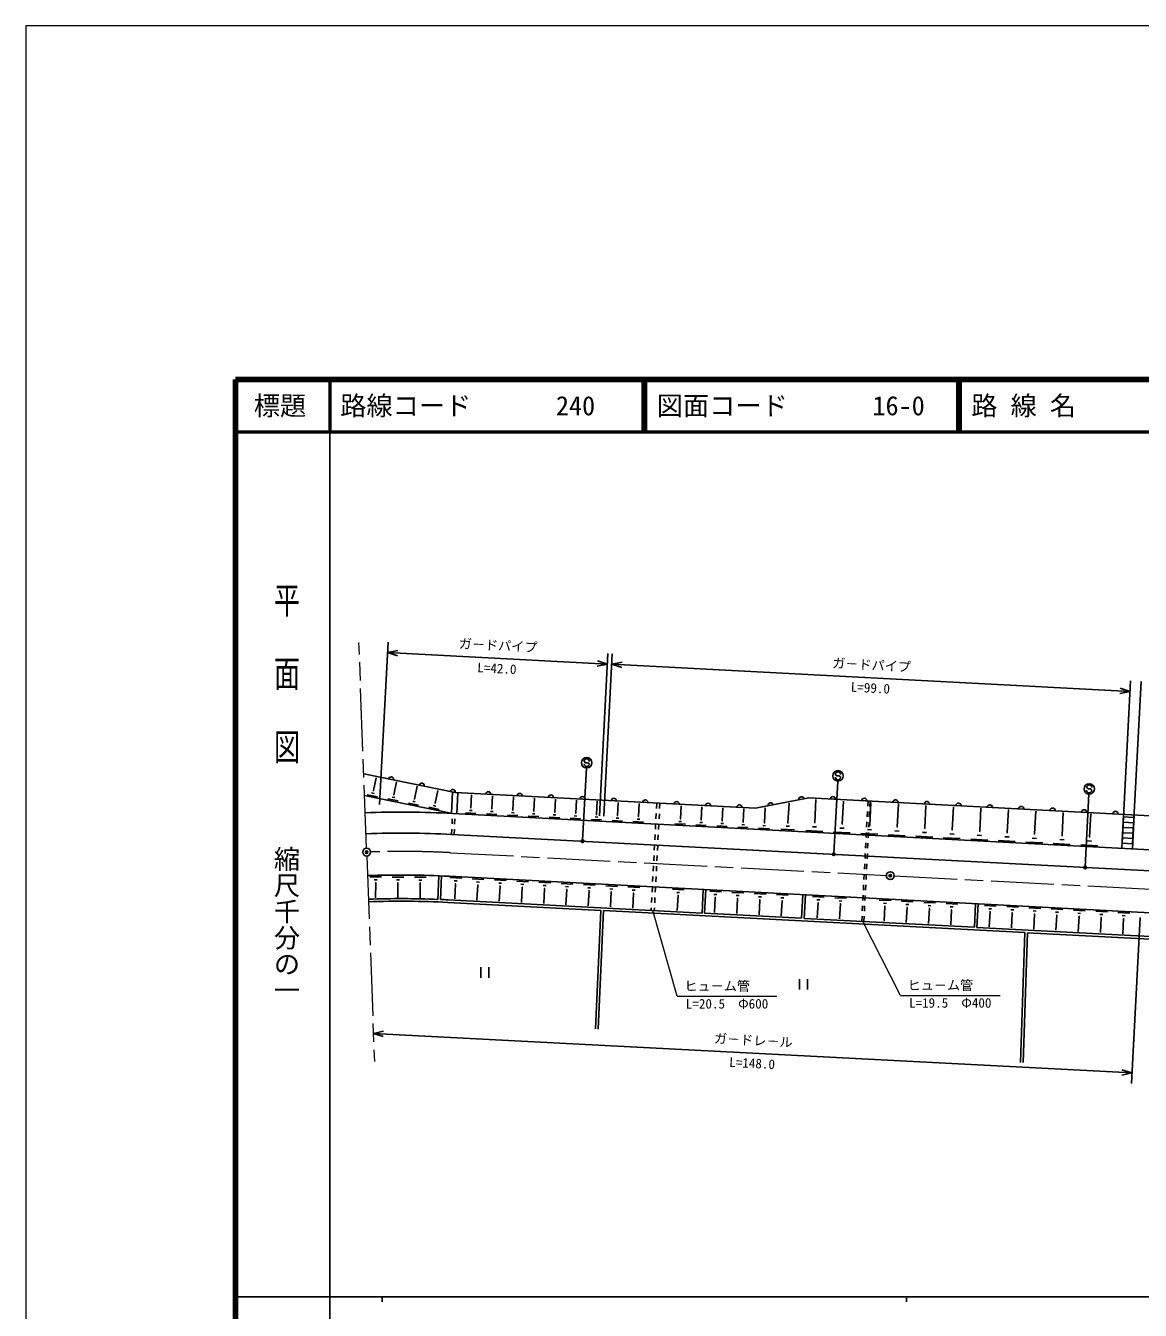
# Model space of a CAD drawing. Units: millimetres, scale not verified. Extents: x 0 to 700000, y -47500 to 447500.
# Drawn here: x 0 to 212616, y 202409 to 447500 of the extents above; entities that cross this region are included whole.
import ezdxf
from ezdxf.enums import TextEntityAlignment as Align

# ---------------------------------------------------------------- set-up
doc = ezdxf.new("R2010")
doc.units = ezdxf.units.MM
doc.header["$LTSCALE"] = 1000
doc.header["$PDMODE"] = 32
doc.header["$PDSIZE"] = 500
doc.linetypes.add('CHAIN', pattern=[18.5, 12, -1.5, 3.5, -1.5])
for name, color, linetype, lineweight in [('M-TTL-BAND', 7, 'Continuous', 25), ('M-TTL-LINE', 7, 'Continuous', 50), ('S-TTL', 7, 'Continuous', 25), ('作業レイヤ1', 7, 'Continuous', 13)]:
    doc.layers.add(name, color=color, linetype=linetype, lineweight=lineweight)
doc.layers.add('M-TTL-TXT', color=7, linetype='Continuous')
doc.styles.add('@ＭＳ ゴシック', font='')
doc.styles.add('ＭＳ ゴシック', font='')
doc.styles.get('@ＭＳ ゴシック').set_extended_font_data('@MS Gothic')
doc.styles.get('ＭＳ ゴシック').set_extended_font_data('MS Gothic')

msp = doc.modelspace()

# ---------------------------------------------------------------- linework, layer by layer
at = {"layer": 'M-TTL-BAND'}
for p, q in [((58000, 370000), (58000, 20000)), ((40000, 205000), (579000, 205000)), ((68000, 205000), (68000, 204000)), ((168000, 205000), (168000, 204000))]:
    msp.add_line(p, q, dxfattribs=at)
at = {"layer": 'M-TTL-LINE'}
for p, q in [((58000, 380000), (58000, 370000)), ((117750, 380000), (117750, 370000)), ((118250, 380000), (118250, 370000)), ((177750, 380000), (177750, 370000)), ((178250, 380000), (178250, 370000))]:
    msp.add_line(p, q, dxfattribs=at)
at = {"layer": 'S-TTL', "color": 2, "lineweight": 140}
for p, q in [((40000, 380000), (40000, 20000)), ((680000, 380000), (40000, 380000))]:
    msp.add_line(p, q, dxfattribs=at)
at = {"layer": 'S-TTL', "lineweight": 50}
msp.add_line((40000, 370000), (680000, 370000), dxfattribs=at)
at = {"layer": 'S-TTL', "color": 2, "linetype": 'CHAIN', "lineweight": 13}
for p, q in [((65016, 290585), (63574, 329808)), ((81038, 289712), (164175, 285374)), ((65071, 289086), (66514, 249862)), ((165673, 285296), (264039, 280163))]:
    msp.add_line(p, q, dxfattribs=at)
at = {"layer": 'S-TTL'}
for p, q in [((67513, 298929), (69129, 329887)), ((70981, 328306), (69024, 327890)), ((110954, 325702), (69024, 327890)), ((69024, 327890), (70927, 327272)), ((110954, 325702), (109052, 326320)), ((109443, 296741), (111059, 327699)), ((110288, 296697), (111903, 327655)), ((113755, 326074), (111799, 325658)), ((108998, 325286), (110954, 325702)), ((111799, 325658), (210664, 320499)), ((111799, 325658), (113701, 325040)), ((210664, 320499), (208762, 321117)), ((209153, 291538), (210768, 322496)), ((211150, 291434), (212766, 322392)), ((208708, 320083), (210664, 320499)), ((106614, 307023), (106514, 307141)), ((106859, 306883), (106614, 307023)), ((107160, 306881), (106859, 306883)), ((107405, 306769), (107160, 306881)), ((107511, 306633), (107405, 306769)), ((81936, 301181), (64496, 304741)), ((66333, 301559), (66833, 304009)), ((106235, 292052), (106957, 305883)), ((154549, 304521), (154449, 304639)), ((154794, 304382), (154549, 304521)), ((155094, 304380), (154794, 304382)), ((155339, 304268), (155094, 304380)), ((155445, 304132), (155339, 304268)), ((66394, 301547), (66271, 301572)), ((70252, 300759), (70752, 303209)), ((74171, 299959), (74671, 302409)), ((78090, 299159), (78590, 301609)), ((154170, 289551), (154892, 303382)), ((202483, 302020), (202384, 302138)), ((202728, 301881), (202483, 302020)), ((203029, 301878), (202728, 301881)), ((203274, 301766), (203029, 301878)), ((203380, 301630), (203274, 301766)), ((64647, 300628), (81429, 297202)), ((67112, 300380), (65153, 300780)), ((66478, 301020), (65988, 301120)), ((71032, 299580), (69072, 299980)), ((70397, 300220), (69907, 300320)), ((70313, 300747), (70191, 300772)), ((74951, 298780), (72991, 299180)), ((74316, 299419), (73826, 299519)), ((74232, 299947), (74110, 299972)), ((78151, 299147), (78029, 299172)), ((81235, 297241), (81446, 301281)), ((139245, 298190), (81936, 301181)), ((82227, 297160), (82435, 301155)), ((84938, 298271), (85068, 300767)), ((88932, 298062), (89063, 300559)), ((92927, 297854), (93057, 300350)), ((96921, 297645), (97052, 300142)), ((100916, 297437), (101046, 299933)), ((104911, 297228), (105041, 299725)), ((108905, 297020), (109035, 299516)), ((112900, 296811), (113030, 299308)), ((116894, 296603), (117025, 299100)), ((120377, 299175), (120325, 298176)), ((120977, 299144), (120924, 298145)), ((149361, 300166), (139245, 298190)), ((145410, 295427), (145606, 299186)), ((218369, 296565), (149361, 300166)), ((150505, 295461), (150734, 299844)), ((155763, 295201), (155991, 299570)), ((160675, 299576), (160623, 298577)), ((161006, 294927), (161234, 299296)), ((161075, 299555), (161022, 298556)), ((166249, 294653), (166477, 299023)), ((202105, 287050), (202827, 300881)), ((78870, 297980), (76910, 298380)), ((78235, 298619), (77745, 298719)), ((81429, 297202), (285152, 286571)), ((83887, 297324), (85884, 297220)), ((84662, 297784), (85161, 297758)), ((84875, 298274), (85000, 298267)), ((87882, 297116), (89879, 297011)), ((88657, 297576), (89156, 297550)), ((88870, 298065), (88995, 298059)), ((91876, 296907), (93873, 296803)), ((92651, 297367), (93151, 297341)), ((92865, 297857), (92989, 297850)), ((95871, 296699), (97868, 296594)), ((96646, 297159), (97145, 297133)), ((96859, 297648), (96984, 297642)), ((100640, 296950), (101140, 296924)), ((100854, 297440), (100978, 297434)), ((104635, 296742), (105134, 296716)), ((104848, 297232), (104973, 297225)), ((108843, 297023), (108968, 297017)), ((112837, 296815), (112962, 296808)), ((116832, 296606), (116957, 296600)), ((120273, 297178), (120221, 296179)), ((120872, 297146), (120820, 296148)), ((124883, 296186), (125014, 298683)), ((128878, 295978), (129008, 298474)), ((132873, 295769), (133003, 298266)), ((136867, 295561), (136997, 298057)), ((140912, 295397), (141063, 298298)), ((160571, 297578), (160519, 296580)), ((160970, 297557), (160918, 296559)), ((171492, 294380), (171720, 298749)), ((176734, 294106), (176962, 298475)), ((181977, 293833), (182205, 298202)), ((187220, 293559), (187448, 297928)), ((192463, 293286), (192691, 297655)), ((197706, 293012), (197934, 297381)), ((202949, 292738), (203177, 297107)), ((209101, 290540), (209440, 297031)), ((211098, 290436), (211437, 296927)), ((81221, 293207), (81273, 294206)), ((81325, 295205), (81377, 296203)), ((81720, 293181), (81772, 294180)), ((81824, 295179), (81876, 296177)), ((99865, 296490), (101863, 296386)), ((103860, 296282), (105857, 296178)), ((107854, 296073), (109852, 295969)), ((108629, 296534), (109129, 296508)), ((111849, 295865), (113846, 295761)), ((112624, 296325), (113123, 296299)), ((115844, 295656), (117841, 295552)), ((116619, 296117), (117118, 296091)), ((120169, 295180), (120117, 294182)), ((120768, 295149), (120716, 294151)), ((123833, 295240), (125830, 295135)), ((124608, 295700), (125107, 295674)), ((124821, 296189), (124946, 296183)), ((127827, 295031), (129825, 294927)), ((128602, 295491), (129102, 295465)), ((128816, 295981), (128940, 295974)), ((131822, 294823), (133819, 294718)), ((132597, 295283), (133096, 295257)), ((132810, 295772), (132935, 295766)), ((135816, 294614), (137814, 294510)), ((136591, 295074), (137091, 295048)), ((136805, 295564), (136930, 295558)), ((139811, 294406), (141903, 294297)), ((140623, 294888), (141146, 294861)), ((140846, 295401), (140977, 295394)), ((144032, 294186), (146652, 294049)), ((145048, 294789), (145703, 294755)), ((145328, 295432), (145492, 295423)), ((150061, 294678), (150866, 294636)), ((150405, 295466), (150606, 295456)), ((155315, 294410), (156126, 294368)), ((155662, 295206), (155864, 295195)), ((160467, 295581), (160415, 294582)), ((160558, 294137), (161369, 294094)), ((160866, 295560), (160814, 294562)), ((160904, 294932), (161107, 294922)), ((166147, 294659), (166350, 294648)), ((171390, 294385), (171593, 294375)), ((176633, 294112), (176836, 294101)), ((209309, 294534), (211307, 294430)), ((209361, 295533), (211359, 295429)), ((209414, 296532), (211411, 296427)), ((81221, 293207), (284943, 282577)), ((120065, 293183), (120013, 292184)), ((120664, 293152), (120612, 292153)), ((148813, 293936), (152030, 293768)), ((154056, 293663), (157301, 293493)), ((159298, 293389), (162544, 293220)), ((160362, 293584), (160310, 292585)), ((160762, 293563), (160710, 292564)), ((164541, 293115), (167787, 292946)), ((165801, 293863), (166612, 293821)), ((169784, 292842), (173030, 292672)), ((171044, 293590), (171855, 293547)), ((175027, 292568), (178273, 292399)), ((176286, 293316), (177098, 293274)), ((180270, 292295), (183515, 292125)), ((181529, 293042), (182341, 293000)), ((181876, 293838), (182079, 293827)), ((185513, 292021), (188758, 291852)), ((186772, 292769), (187584, 292727)), ((187119, 293564), (187322, 293554)), ((190756, 291747), (194001, 291578)), ((192015, 292495), (192826, 292453)), ((192362, 293291), (192564, 293280)), ((197258, 292222), (198069, 292179)), ((197604, 293017), (197807, 293007)), ((202501, 291948), (203312, 291906)), ((202847, 292744), (203050, 292733)), ((209205, 292537), (211202, 292433)), ((209257, 293536), (211255, 293432)), ((119960, 291186), (119908, 290187)), ((120560, 291155), (120508, 290156)), ((160154, 289589), (160102, 288591)), ((160258, 291586), (160206, 290588)), ((160553, 289568), (160501, 288570)), ((160658, 291566), (160606, 290567)), ((195998, 291474), (199244, 291304)), ((201241, 291200), (204487, 291031)), ((209153, 291538), (211150, 291434)), ((119752, 287191), (119700, 286193)), ((119856, 289189), (119804, 288190)), ((120351, 287160), (120299, 286161)), ((120455, 289157), (120403, 288159)), ((160050, 287592), (159998, 286593)), ((160449, 287571), (160397, 286572)), ((65640, 285087), (67888, 285083)), ((66482, 284523), (67044, 284522)), ((69888, 285079), (72136, 285074)), ((70730, 284515), (71292, 284514)), ((74136, 285070), (76385, 285066)), ((74978, 284506), (75540, 284505)), ((78816, 285311), (78620, 280815)), ((79316, 285290), (79120, 280794)), ((80804, 285218), (284527, 274588)), ((80926, 284955), (83173, 284838)), ((81739, 284350), (82301, 284321)), ((85170, 284734), (87417, 284618)), ((89414, 284514), (91661, 284397)), ((119648, 285194), (119596, 284195)), ((120247, 285163), (120195, 284164)), ((159946, 285595), (159893, 284596)), ((160345, 285574), (160293, 284575)), ((66692, 283961), (66832, 283961)), ((66762, 283961), (66756, 281088)), ((70940, 283952), (71080, 283952)), ((71010, 283952), (71004, 281080)), ((75188, 283944), (75328, 283944)), ((75258, 283944), (75252, 281072)), ((81991, 283773), (81841, 280902)), ((81921, 283777), (82061, 283770)), ((85983, 284129), (86545, 284100)), ((86235, 283553), (86086, 280682)), ((86165, 283556), (86305, 283549)), ((90228, 283908), (90789, 283879)), ((90479, 283332), (90330, 280461)), ((90409, 283335), (90549, 283328)), ((93658, 284293), (95905, 284176)), ((94472, 283687), (95034, 283658)), ((94723, 283111), (94574, 280240)), ((94653, 283114), (94794, 283107)), ((97903, 284072), (100150, 283955)), ((98716, 283466), (99278, 283437)), ((98968, 282890), (98818, 280019)), ((98897, 282893), (99038, 282886)), ((102147, 283851), (104394, 283734)), ((102960, 283245), (103522, 283216)), ((103212, 282669), (103062, 279798)), ((103142, 282672), (103282, 282665)), ((106391, 283630), (108638, 283513)), ((107204, 283024), (107766, 282995)), ((107456, 282448), (107307, 279577)), ((107386, 282452), (107526, 282444)), ((110635, 283409), (112882, 283292)), ((111449, 282803), (112010, 282774)), ((111700, 282227), (111551, 279356)), ((111630, 282231), (111770, 282223)), ((114880, 283188), (117126, 283071)), ((115693, 282582), (116255, 282553)), ((115945, 282006), (115795, 279135)), ((115874, 282010), (116015, 282002)), ((119544, 283197), (119491, 282198)), ((120143, 283165), (120091, 282167)), ((123368, 282746), (125615, 282629)), ((124181, 282140), (124743, 282111)), ((129248, 282690), (129014, 278196)), ((129748, 282664), (129513, 278170)), ((130484, 282376), (132731, 282258)), ((134728, 282154), (136975, 282037)), ((138972, 281933), (141219, 281815)), ((159841, 283597), (159789, 282599)), ((160241, 283576), (160189, 282578)), ((109715, 278703), (80543, 280225)), ((129014, 278196), (80569, 280724)), ((119439, 281199), (119387, 280201)), ((120039, 281168), (119986, 280170)), ((124433, 281564), (124284, 278693)), ((124363, 281568), (124503, 281560)), ((131297, 281770), (131859, 281741)), ((131548, 281193), (131399, 278322)), ((131478, 281197), (131619, 281190)), ((135541, 281548), (136103, 281519)), ((135793, 280972), (135643, 278101)), ((135722, 280976), (135863, 280968)), ((139785, 281327), (140347, 281298)), ((140037, 280750), (139887, 277879)), ((139967, 280754), (140107, 280747)), ((143216, 281711), (145463, 281594)), ((144030, 281105), (144591, 281076)), ((144281, 280529), (144131, 277658)), ((144211, 280533), (144351, 280525)), ((147988, 277206), (148222, 281700)), ((148487, 277180), (148722, 281674)), ((150090, 281352), (152337, 281235)), ((150903, 280747), (151465, 280717)), ((151155, 280170), (151005, 277299)), ((151085, 280174), (151225, 280167)), ((154334, 281131), (156581, 281014)), ((155148, 280525), (155709, 280496)), ((155399, 279949), (155249, 277078)), ((155329, 279953), (155469, 279945)), ((159633, 279603), (159581, 278604)), ((159737, 281600), (159685, 280601)), ((160032, 279582), (159980, 278583)), ((160137, 281579), (160084, 280581)), ((162823, 280688), (165070, 280571)), ((163636, 280082), (164198, 280053)), ((163888, 279506), (163738, 276635)), ((163817, 279510), (163958, 279502)), ((167067, 280467), (169314, 280349)), ((167880, 279861), (168442, 279832)), ((171311, 280245), (173558, 280128)), ((172124, 279639), (172686, 279610)), ((175555, 280024), (177802, 279906)), ((176369, 279418), (176930, 279389)), ((181194, 279980), (180959, 275486)), ((181693, 279954), (181459, 275460)), ((182883, 279641), (185130, 279524)), ((187127, 279420), (189374, 279303)), ((109715, 278703), (108704, 256081)), ((110214, 278677), (109204, 256058)), ((190604, 274482), (110214, 278677)), ((119335, 279202), (119309, 278703)), ((119934, 279171), (119908, 278672)), ((147988, 277206), (129513, 278170)), ((180959, 275486), (148487, 277180)), ((159529, 277605), (159477, 276607)), ((159928, 277585), (159876, 276586)), ((168132, 279284), (167982, 276413)), ((168062, 279288), (168202, 279281)), ((172376, 279063), (172226, 276192)), ((172306, 279067), (172446, 279059)), ((176620, 278842), (176470, 275970)), ((176550, 278845), (176690, 278838)), ((183696, 279036), (184258, 279006)), ((183947, 278459), (183798, 275588)), ((183877, 278463), (184018, 278455)), ((187940, 278814), (188502, 278785)), ((188192, 278238), (188042, 275367)), ((188121, 278241), (188262, 278234)), ((191371, 279198), (193618, 279081)), ((192184, 278593), (192746, 278563)), ((192436, 278016), (192286, 275145)), ((192366, 278020), (192506, 278013)), ((195615, 278977), (197862, 278860)), ((196429, 278371), (196990, 278342)), ((196680, 277795), (196530, 274924)), ((196610, 277798), (196750, 277791)), ((199860, 278755), (202106, 278638)), ((200673, 278150), (201235, 278120)), ((200924, 277573), (200775, 274702)), ((200854, 277577), (200995, 277570)), ((204104, 278534), (206351, 278417)), ((204917, 277928), (205479, 277899)), ((205169, 277352), (205019, 274481)), ((205098, 277355), (205239, 277348)), ((208348, 278312), (210595, 278195)), ((209161, 277707), (209723, 277677)), ((209413, 277130), (209263, 274259)), ((209343, 277134), (209483, 277127)), ((212572, 277341), (210921, 245691)), ((222017, 273343), (181459, 275460)), ((190604, 274482), (189768, 249701)), ((191103, 274456), (190268, 249684)), ((284266, 269594), (191103, 274456)), ((86831, 267850), (86831, 265850)), ((88331, 267850), (88331, 265850)), ((147634, 265614), (147634, 263614)), ((149134, 265614), (149134, 263614)), ((68272, 255656), (66316, 255240)), ((211025, 247688), (66316, 255240)), ((66316, 255240), (68218, 254622)), ((209069, 247272), (211025, 247688)), ((211025, 247688), (209123, 248306))]:
    msp.add_line(p, q, dxfattribs=at)
at = {"layer": 'S-TTL', "lineweight": 13}
for p, q in [((124285, 262314), (119618, 278687)), ((166859, 262476), (159680, 276596)), ((124285, 262314), (143285, 262314)), ((166859, 262476), (185859, 262476))]:
    msp.add_line(p, q, dxfattribs=at)
at = {"layer": 'S-TTL'}
for centre, radius in [((107009, 306882), 1000), ((154944, 304381), 1000), ((202879, 301879), 1000), ((106228, 291902), 150), ((106228, 291902), 120), ((106228, 291902), 90), ((106228, 291902), 60), ((106228, 291902), 30), ((154162, 289401), 150), ((154162, 289401), 120), ((154162, 289401), 90), ((154162, 289401), 60), ((154162, 289401), 30), ((202097, 286900), 150), ((202097, 286900), 120), ((202097, 286900), 90), ((202097, 286900), 60), ((202097, 286900), 30)]:
    msp.add_circle(centre, radius, dxfattribs=at)
at = {"layer": 'S-TTL', "color": 3}
for centre in [(65044, 289835), (164924, 285335)]:
    msp.add_circle(centre, 750, dxfattribs=at)
at = {"layer": 'S-TTL'}
for centre, radius, start, end in [((107011, 306637), 500, 179.55488, 359.55488), ((107014, 307137), 500, 359.55488, 179.55488), ((69689, 303681), 500, 348.46232, 168.46232), ((154945, 304135), 500, 179.55488, 359.55488), ((154949, 304635), 500, 359.55488, 179.55488), ((75567, 302481), 500, 348.46232, 168.46232), ((81446, 301281), 500, 348.46232, 168.46232), ((202880, 301634), 500, 179.55488, 359.55488), ((202884, 302134), 500, 359.55488, 179.55488), ((88224, 300853), 500, 357.01293, 177.01293), ((94215, 300540), 500, 357.01293, 177.01293), ((100207, 300227), 500, 357.01293, 177.01293), ((106199, 299915), 500, 357.01293, 177.01293), ((112191, 299602), 500, 357.01293, 177.01293), ((118183, 299290), 500, 357.01293, 177.01293), ((124175, 298977), 500, 357.01293, 177.01293), ((130167, 298664), 500, 357.01293, 177.01293), ((142100, 298748), 500, 11.04917, 191.04917), ((147989, 299898), 500, 11.04917, 191.04917), ((153957, 299926), 500, 357.01293, 177.01293), ((159949, 299613), 500, 357.01293, 177.01293), ((165941, 299301), 500, 357.01293, 177.01293), ((171932, 298988), 500, 357.01293, 177.01293), ((177924, 298676), 500, 357.01293, 177.01293), ((71658, 109957), 187500, 87.01293, 92.10597), ((136158, 298352), 500, 357.01293, 177.01293), ((183916, 298363), 500, 357.01293, 177.01293), ((189908, 298050), 500, 357.01293, 177.01293), ((195900, 297738), 500, 357.01293, 177.01293), ((201892, 297425), 500, 357.01293, 177.01293), ((207883, 297112), 500, 357.01293, 177.01293), ((71658, 109957), 183500, 87.01293, 92.10597), ((71658, 109957), 175500, 87.01292, 92.10597), ((71658, 109957), 171000, 87.66674, 92.10597), ((71658, 109957), 170500, 87.01292, 92.10597), ((71658, 109957), 171000, 87.01293, 87.49921)]:
    msp.add_arc(centre, radius, start, end, dxfattribs=at)
at = {"layer": 'S-TTL', "color": 2, "linetype": 'CHAIN', "lineweight": 13}
msp.add_arc((71658, 109957), 180000, 87.01293, 91.86724, dxfattribs=at)
at = {"layer": 'S-TTL'}
for p in [(106228, 291902), (154162, 289401), (202097, 286900)]:
    msp.add_point(p, dxfattribs=at)
at = {"layer": 'S-TTL', "color": 6}
msp.add_point((65044, 289835), dxfattribs=at)
at = {"layer": 'S-TTL', "color": 3}
for p in [(65044, 289835), (65044, 289835), (164924, 285335)]:
    msp.add_point(p, dxfattribs=at)
at = {"layer": '作業レイヤ1'}
msp.add_lwpolyline([(0, -47500), (700000, -47500), (700000, 447500), (0, 447500)], close=True, dxfattribs=at)

# ---------------------------------------------------------------- texts
at = {"layer": 'M-TTL-BAND', "style": '@ＭＳ ゴシック', "width": 1.4}
msp.add_text('平  面  図', height=3666, rotation=270, dxfattribs=at).set_placement((49777, 306475), align=Align.MIDDLE_RIGHT)
at = {"layer": 'M-TTL-BAND', "style": '@ＭＳ ゴシック'}
msp.add_text('縮尺千分の一', height=3666, rotation=270, dxfattribs=at).set_placement((49777, 261030), align=Align.MIDDLE_RIGHT)
at = {"layer": 'M-TTL-TXT', "style": 'ＭＳ ゴシック'}
msp.add_text('標題', height=3666, dxfattribs=at).set_placement((48500, 375000), align=Align.MIDDLE_CENTER)
for s, p in [('路線コード', (60000, 375000)), ('240', (101142, 375000)), ('図面コード', (120380, 375000)), ('16-0', (161521, 375000)), ('路 線 名', (180380, 375000))]:
    msp.add_text(s, height=3666, dxfattribs=at).set_placement(p, align=Align.MIDDLE_LEFT)
at = {"layer": 'S-TTL', "style": 'ＭＳ ゴシック'}
for s, p in [('ガ－ドパイプ', (90041, 327795)), ('ガ－ドパイプ', (161284, 324077)), ('ガ－ドレ－ル', (138722, 252463))]:
    msp.add_text(s, height=1833, rotation=357.013, dxfattribs=at).set_placement(p, align=Align.BOTTOM_CENTER)
at = {"layer": 'S-TTL', "style": '@ＭＳ ゴシック'}
for s, p in [('L=42.0', (89937, 325797)), ('L=99.0', (161179, 322080)), ('L=148.0', (138618, 250465))]:
    msp.add_text(s, height=1833, rotation=357.013, dxfattribs=at).set_placement(p, align=Align.TOP_CENTER)
at = {"layer": 'S-TTL', "style": 'ＭＳ ゴシック'}
for p in [(125660, 262814), (168234, 262976)]:
    msp.add_text('ヒュ－ム管', height=1833, dxfattribs=at).set_placement(p, align=Align.BOTTOM_LEFT)
for s, p in [('L=20.5\u3000Φ600', (133785, 261814)), ('L=19.5\u3000Φ400', (176359, 261976))]:
    msp.add_text(s, height=1833, dxfattribs=at).set_placement(p, align=Align.TOP_CENTER)

doc.saveas('drawing.dxf')
